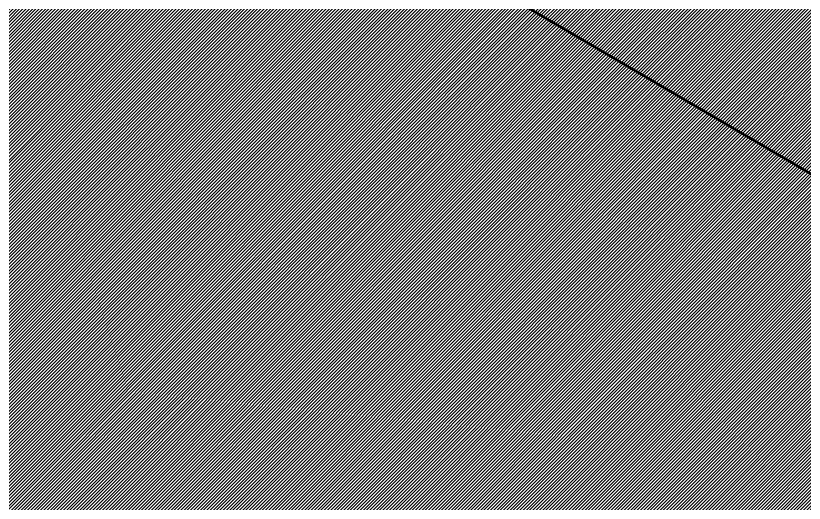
# Model space of a CAD drawing. Header units: metres. Extents: x 729569 to 733474, y 1423763 to 1426173.
# Drawn here: x 731514.13 to 731556.88, y 1424375.13 to 1424401.53 of the extents above; entities that cross this region are included whole.
import ezdxf

# ---------------------------------------------------------------- set-up
doc = ezdxf.new("R2010")
doc.units = ezdxf.units.M
for name, color, linetype in [('GREEN_AREA', 7, 'Continuous'), ('PARCEL_BORDER', 7, 'Continuous'), ('PARCEL_L', 7, 'Continuous')]:
    doc.layers.add(name, color=color, linetype=linetype)

msp = doc.modelspace()

# ---------------------------------------------------------------- hatches: boundary and pattern name
at = {"layer": 'GREEN_AREA', "true_color": 0x96c896}
h = msp.add_hatch(dxfattribs=at)
h.set_pattern_fill('SOLID')
h.paths.add_polyline_path([(731587.508, 1424387.529), (731587.528, 1424387.343), (731587.849, 1424385.806), (731588.319, 1424384.308), (731588.934, 1424382.863), (731589.688, 1424381.486), (731590.338, 1424380.533), (731587.301, 1424375.354), (731515.582, 1424417.406), (731520.947, 1424426.557), (731587.508, 1424387.529)])
at = {"layer": 'PARCEL_L', "true_color": 0xffffc8}
h = msp.add_hatch(dxfattribs=at)
h.set_pattern_fill('SOLID')
h.paths.add_polyline_path([(731466.91, 1424334.398), (731515.582, 1424417.406), (731587.301, 1424375.354), (731538.629, 1424292.345), (731466.91, 1424334.398)])

# ---------------------------------------------------------------- linework, layer by layer
at = {"layer": 'PARCEL_BORDER', "lineweight": 50, "true_color": 0x326432}
msp.add_lwpolyline([(731587.508, 1424387.529), (731587.528, 1424387.343), (731587.849, 1424385.806), (731588.319, 1424384.308), (731588.934, 1424382.863), (731589.688, 1424381.486), (731590.338, 1424380.533), (731587.301, 1424375.354), (731515.582, 1424417.406), (731520.947, 1424426.557), (731587.508, 1424387.529)], close=True, dxfattribs=at)
at = {"layer": 'PARCEL_BORDER', "lineweight": 50, "true_color": 0x323232}
msp.add_lwpolyline([(731466.91, 1424334.398), (731515.582, 1424417.406), (731587.301, 1424375.354), (731538.629, 1424292.345), (731466.91, 1424334.398)], close=True, dxfattribs=at)

doc.saveas('drawing.dxf')
